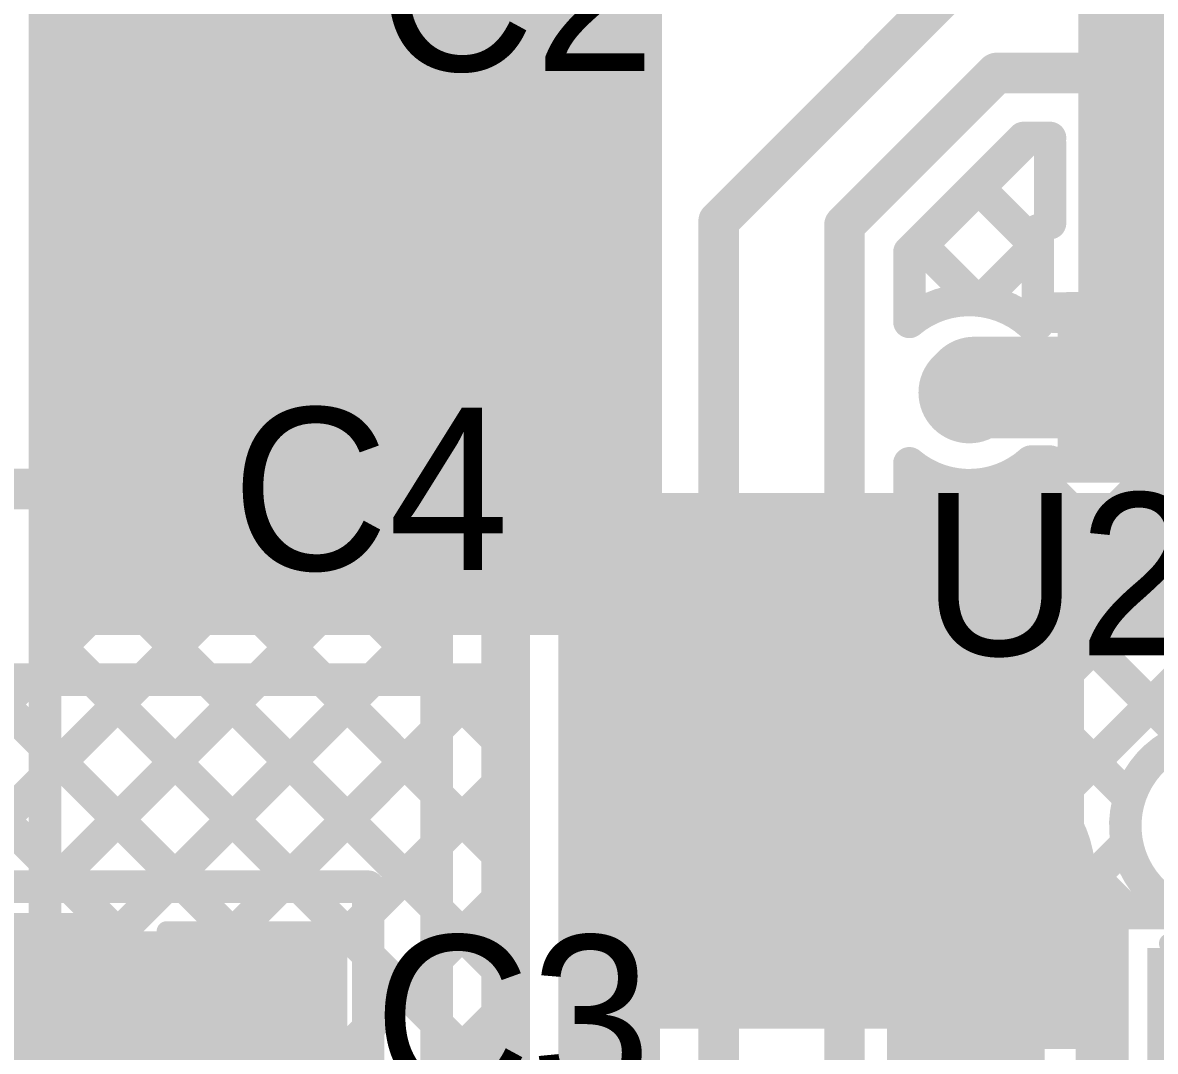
# Model space of a CAD drawing. Header units: millimetres. Extents: x 0.84 to 3.69, y 1.83 to 3.72.
# Drawn here: x 1.5605 to 1.8396, y 2.6864 to 2.9399 of the extents above; entities that cross this region are included whole.
import ezdxf

# ---------------------------------------------------------------- set-up
doc = ezdxf.new("R2010")
doc.units = ezdxf.units.MM
doc.header["$MEASUREMENT"] = 0
for name, color, linetype in [('BottomLayer', 5, 'Continuous'), ('BottomOverlay', 54, 'Continuous'), ('BottomPaste', 16, 'Continuous'), ('BottomSolder', 6, 'Continuous'), ('MultiLayer', 9, 'Continuous'), ('TopLayer', 1, 'Continuous'), ('TopOverlay', 2, 'Continuous'), ('TopPaste', 8, 'Continuous'), ('TopSolder', 216, 'Continuous'), ('ViaHoleLayer', 16, 'Continuous')]:
    doc.layers.add(name, color=color, linetype=linetype)

# ---------------------------------------------------------------- blocks, each defined once
blk = doc.blocks.new('48_LQFP__7_7__35')
at = {"layer": 'TopLayer'}
for points in [[(-0.11457, 0.19134), (-0.11457, 0.14331), (-0.10197, 0.19134), (-0.10197, 0.14331)], [(-0.09488, 0.19134), (-0.09488, 0.14331), (-0.08228, 0.19134), (-0.08228, 0.14331)], [(-0.0752, 0.19134), (-0.0752, 0.14331), (-0.0626, 0.19134), (-0.0626, 0.14331)], [(-0.05551, 0.19134), (-0.05551, 0.14331), (-0.04291, 0.19134), (-0.04291, 0.14331)], [(-0.03583, 0.19134), (-0.03583, 0.14331), (-0.02323, 0.19134), (-0.02323, 0.14331)]]:
    blk.add_solid(points, dxfattribs=at)
at = {"layer": 'TopPaste'}
for points in [[(-0.11457, 0.19134), (-0.11457, 0.14331), (-0.10197, 0.19134), (-0.10197, 0.14331)], [(-0.09488, 0.19134), (-0.09488, 0.14331), (-0.08228, 0.19134), (-0.08228, 0.14331)], [(-0.0752, 0.19134), (-0.0752, 0.14331), (-0.0626, 0.19134), (-0.0626, 0.14331)], [(-0.05551, 0.19134), (-0.05551, 0.14331), (-0.04291, 0.19134), (-0.04291, 0.14331)], [(-0.03583, 0.19134), (-0.03583, 0.14331), (-0.02323, 0.19134), (-0.02323, 0.14331)]]:
    blk.add_solid(points, dxfattribs=at)
at = {"layer": 'TopSolder'}
for points in [[(-0.11857, 0.19534), (-0.11857, 0.13931), (-0.09797, 0.19534), (-0.09797, 0.13931)], [(-0.09888, 0.19534), (-0.09888, 0.13931), (-0.07828, 0.19534), (-0.07828, 0.13931)], [(-0.0792, 0.19534), (-0.0792, 0.13931), (-0.0586, 0.19534), (-0.0586, 0.13931)], [(-0.05951, 0.19534), (-0.05951, 0.13931), (-0.03891, 0.19534), (-0.03891, 0.13931)], [(-0.03983, 0.19534), (-0.03983, 0.13931), (-0.01923, 0.19534), (-0.01923, 0.13931)], [(-0.02014, 0.19534), (-0.02014, 0.13931), (0.00046, 0.19534), (0.00046, 0.13931)]]:
    blk.add_solid(points, dxfattribs=at)
blk = doc.blocks.new('R__0603_52')
at = {"layer": 'TopLayer'}
for points in [[(-0.045, 0.0175), (-0.045, -0.0175), (-0.015, 0.0175), (-0.015, -0.0175)], [(0.015, 0.0175), (0.015, -0.0175), (0.045, 0.0175), (0.045, -0.0175)]]:
    blk.add_solid(points, dxfattribs=at)
at = {"layer": 'TopOverlay', "const_width": 0.005}
for points in [[(0.049, 0.021), (-0.049, 0.021)], [(-0.049, 0.021), (-0.049, -0.021)], [(0.049, 0.021), (0.049, -0.021)], [(0.049, -0.021), (-0.049, -0.021)]]:
    blk.add_lwpolyline(points, dxfattribs=at)
at = {"layer": 'TopOverlay', "const_width": 0.0025}
for points in [[(-0.05025, 0.021, 1), (-0.04775, 0.021, 1)], [(-0.05025, 0.021, 1), (-0.04775, 0.021, 1)], [(0.04775, 0.021, 1), (0.05025, 0.021, 1)], [(0.04775, 0.021, 1), (0.05025, 0.021, 1)], [(-0.05025, -0.021, 1), (-0.04775, -0.021, 1)], [(-0.05025, -0.021, 1), (-0.04775, -0.021, 1)], [(0.04775, -0.021, 1), (0.05025, -0.021, 1)], [(0.04775, -0.021, 1), (0.05025, -0.021, 1)]]:
    blk.add_lwpolyline(points, format="xyb", close=True, dxfattribs=at)
at = {"layer": 'TopPaste'}
for points in [[(-0.045, 0.0175), (-0.045, -0.0175), (-0.015, 0.0175), (-0.015, -0.0175)], [(0.015, 0.0175), (0.015, -0.0175), (0.045, 0.0175), (0.045, -0.0175)]]:
    blk.add_solid(points, dxfattribs=at)
at = {"layer": 'TopSolder'}
for points in [[(-0.049, 0.0215), (-0.049, -0.0215), (-0.011, 0.0215), (-0.011, -0.0215)], [(0.011, 0.0215), (0.011, -0.0215), (0.049, 0.0215), (0.049, -0.0215)]]:
    blk.add_solid(points, dxfattribs=at)
blk = doc.blocks.new('C__0603_74')
at = {"layer": 'TopLayer'}
for points in [[(-0.045, 0.0175), (-0.045, -0.0175), (-0.015, 0.0175), (-0.015, -0.0175)], [(0.015, 0.0175), (0.015, -0.0175), (0.045, 0.0175), (0.045, -0.0175)]]:
    blk.add_solid(points, dxfattribs=at)
at = {"layer": 'TopOverlay', "const_width": 0.005}
for points in [[(-0.049, 0.021), (-0.018, 0.021)], [(-0.049, -0.021), (-0.049, 0.021)], [(0.018, 0.021), (0.049, 0.021)], [(0.049, -0.021), (0.049, 0.021)], [(-0.049, -0.021), (-0.018, -0.021)], [(0.018, -0.021), (0.049, -0.021)]]:
    blk.add_lwpolyline(points, dxfattribs=at)
at = {"layer": 'TopOverlay', "const_width": 0.0025}
for points in [[(-0.05025, 0.021, 1), (-0.04775, 0.021, 1)], [(-0.05025, 0.021, 1), (-0.04775, 0.021, 1)], [(-0.01925, 0.021, 1), (-0.01675, 0.021, 1)], [(0.01675, 0.021, 1), (0.01925, 0.021, 1)], [(0.04775, 0.021, 1), (0.05025, 0.021, 1)], [(0.04775, 0.021, 1), (0.05025, 0.021, 1)], [(-0.05025, -0.021, 1), (-0.04775, -0.021, 1)], [(-0.05025, -0.021, 1), (-0.04775, -0.021, 1)], [(-0.01925, -0.021, 1), (-0.01675, -0.021, 1)], [(0.01675, -0.021, 1), (0.01925, -0.021, 1)], [(0.04775, -0.021, 1), (0.05025, -0.021, 1)], [(0.04775, -0.021, 1), (0.05025, -0.021, 1)]]:
    blk.add_lwpolyline(points, format="xyb", close=True, dxfattribs=at)
at = {"layer": 'TopPaste'}
for points in [[(-0.045, 0.0175), (-0.045, -0.0175), (-0.015, 0.0175), (-0.015, -0.0175)], [(0.015, 0.0175), (0.015, -0.0175), (0.045, 0.0175), (0.045, -0.0175)]]:
    blk.add_solid(points, dxfattribs=at)
at = {"layer": 'TopSolder'}
for points in [[(-0.04736, 0.01986), (-0.04736, -0.01986), (-0.01264, 0.01986), (-0.01264, -0.01986)], [(0.01264, 0.01986), (0.01264, -0.01986), (0.04736, 0.01986), (0.04736, -0.01986)]]:
    blk.add_solid(points, dxfattribs=at)
blk = doc.blocks.new('C__0603_B_85')
at = {"layer": 'BottomLayer'}
for points in [[(-0.015, -0.0175), (-0.015, 0.0175), (-0.045, -0.0175), (-0.045, 0.0175)], [(0.045, -0.0175), (0.045, 0.0175), (0.015, -0.0175), (0.015, 0.0175)]]:
    blk.add_solid(points, dxfattribs=at)
at = {"layer": 'BottomOverlay', "const_width": 0.005}
for points in [[(-0.049, 0.021), (-0.018, 0.021)], [(-0.049, -0.021), (-0.049, 0.021)], [(0.018, 0.021), (0.049, 0.021)], [(0.049, -0.021), (0.049, 0.021)], [(-0.049, -0.021), (-0.018, -0.021)], [(0.018, -0.021), (0.049, -0.021)]]:
    blk.add_lwpolyline(points, dxfattribs=at)
at = {"layer": 'BottomOverlay', "const_width": 0.0025}
for points in [[(-0.05025, 0.021, 1), (-0.04775, 0.021, 1)], [(-0.05025, 0.021, 1), (-0.04775, 0.021, 1)], [(-0.01925, 0.021, 1), (-0.01675, 0.021, 1)], [(0.01675, 0.021, 1), (0.01925, 0.021, 1)], [(0.04775, 0.021, 1), (0.05025, 0.021, 1)], [(0.04775, 0.021, 1), (0.05025, 0.021, 1)], [(-0.05025, -0.021, 1), (-0.04775, -0.021, 1)], [(-0.05025, -0.021, 1), (-0.04775, -0.021, 1)], [(-0.01925, -0.021, 1), (-0.01675, -0.021, 1)], [(0.01675, -0.021, 1), (0.01925, -0.021, 1)], [(0.04775, -0.021, 1), (0.05025, -0.021, 1)], [(0.04775, -0.021, 1), (0.05025, -0.021, 1)]]:
    blk.add_lwpolyline(points, format="xyb", close=True, dxfattribs=at)
at = {"layer": 'BottomPaste'}
for points in [[(-0.015, -0.0175), (-0.015, 0.0175), (-0.045, -0.0175), (-0.045, 0.0175)], [(0.045, -0.0175), (0.045, 0.0175), (0.015, -0.0175), (0.015, 0.0175)]]:
    blk.add_solid(points, dxfattribs=at)
at = {"layer": 'BottomSolder'}
for points in [[(-0.01264, -0.01986), (-0.01264, 0.01986), (-0.04736, -0.01986), (-0.04736, 0.01986)], [(0.04736, -0.01986), (0.04736, 0.01986), (0.01264, -0.01986), (0.01264, 0.01986)]]:
    blk.add_solid(points, dxfattribs=at)
blk = doc.blocks.new('C__0603_88')
at = {"layer": 'TopLayer'}
for points in [[(-0.045, 0.0175), (-0.045, -0.0175), (-0.015, 0.0175), (-0.015, -0.0175)], [(0.015, 0.0175), (0.015, -0.0175), (0.045, 0.0175), (0.045, -0.0175)]]:
    blk.add_solid(points, dxfattribs=at)
at = {"layer": 'TopOverlay', "const_width": 0.005}
for points in [[(-0.049, 0.021), (-0.018, 0.021)], [(-0.049, -0.021), (-0.049, 0.021)], [(0.018, 0.021), (0.049, 0.021)], [(0.049, -0.021), (0.049, 0.021)], [(-0.049, -0.021), (-0.018, -0.021)], [(0.018, -0.021), (0.049, -0.021)]]:
    blk.add_lwpolyline(points, dxfattribs=at)
at = {"layer": 'TopOverlay', "const_width": 0.0025}
for points in [[(-0.05025, 0.021, 1), (-0.04775, 0.021, 1)], [(-0.05025, 0.021, 1), (-0.04775, 0.021, 1)], [(-0.01925, 0.021, 1), (-0.01675, 0.021, 1)], [(0.01675, 0.021, 1), (0.01925, 0.021, 1)], [(0.04775, 0.021, 1), (0.05025, 0.021, 1)], [(0.04775, 0.021, 1), (0.05025, 0.021, 1)], [(-0.05025, -0.021, 1), (-0.04775, -0.021, 1)], [(-0.05025, -0.021, 1), (-0.04775, -0.021, 1)], [(-0.01925, -0.021, 1), (-0.01675, -0.021, 1)], [(0.01675, -0.021, 1), (0.01925, -0.021, 1)], [(0.04775, -0.021, 1), (0.05025, -0.021, 1)], [(0.04775, -0.021, 1), (0.05025, -0.021, 1)]]:
    blk.add_lwpolyline(points, format="xyb", close=True, dxfattribs=at)
at = {"layer": 'TopPaste'}
for points in [[(-0.045, 0.0175), (-0.045, -0.0175), (-0.015, 0.0175), (-0.015, -0.0175)], [(0.015, 0.0175), (0.015, -0.0175), (0.045, 0.0175), (0.045, -0.0175)]]:
    blk.add_solid(points, dxfattribs=at)
at = {"layer": 'TopSolder'}
for points in [[(-0.04736, 0.01986), (-0.04736, -0.01986), (-0.01264, 0.01986), (-0.01264, -0.01986)], [(0.01264, 0.01986), (0.01264, -0.01986), (0.04736, 0.01986), (0.04736, -0.01986)]]:
    blk.add_solid(points, dxfattribs=at)
blk = doc.blocks.new('C__0603_89')
at = {"layer": 'TopLayer'}
for points in [[(-0.045, 0.0175), (-0.045, -0.0175), (-0.015, 0.0175), (-0.015, -0.0175)], [(0.015, 0.0175), (0.015, -0.0175), (0.045, 0.0175), (0.045, -0.0175)]]:
    blk.add_solid(points, dxfattribs=at)
at = {"layer": 'TopOverlay', "const_width": 0.005}
for points in [[(-0.018, 0.021), (-0.049, 0.021)], [(-0.049, -0.021), (-0.049, 0.021)], [(0.049, 0.021), (0.018, 0.021)], [(0.049, -0.021), (0.049, 0.021)], [(-0.018, -0.021), (-0.049, -0.021)], [(0.049, -0.021), (0.018, -0.021)]]:
    blk.add_lwpolyline(points, dxfattribs=at)
at = {"layer": 'TopOverlay', "const_width": 0.0025}
for points in [[(-0.05025, 0.021, 1), (-0.04775, 0.021, 1)], [(-0.05025, 0.021, 1), (-0.04775, 0.021, 1)], [(-0.01925, 0.021, 1), (-0.01675, 0.021, 1)], [(0.01675, 0.021, 1), (0.01925, 0.021, 1)], [(0.04775, 0.021, 1), (0.05025, 0.021, 1)], [(0.04775, 0.021, 1), (0.05025, 0.021, 1)], [(-0.05025, -0.021, 1), (-0.04775, -0.021, 1)], [(-0.05025, -0.021, 1), (-0.04775, -0.021, 1)], [(-0.01925, -0.021, 1), (-0.01675, -0.021, 1)], [(0.01675, -0.021, 1), (0.01925, -0.021, 1)], [(0.04775, -0.021, 1), (0.05025, -0.021, 1)], [(0.04775, -0.021, 1), (0.05025, -0.021, 1)]]:
    blk.add_lwpolyline(points, format="xyb", close=True, dxfattribs=at)
at = {"layer": 'TopPaste'}
for points in [[(-0.045, 0.0175), (-0.045, -0.0175), (-0.015, 0.0175), (-0.015, -0.0175)], [(0.015, 0.0175), (0.015, -0.0175), (0.045, 0.0175), (0.045, -0.0175)]]:
    blk.add_solid(points, dxfattribs=at)
at = {"layer": 'TopSolder'}
for points in [[(-0.04736, 0.01986), (-0.04736, -0.01986), (-0.01264, 0.01986), (-0.01264, -0.01986)], [(0.01264, 0.01986), (0.01264, -0.01986), (0.04736, 0.01986), (0.04736, -0.01986)]]:
    blk.add_solid(points, dxfattribs=at)
blk = doc.blocks.new('C__1210_90')
at = {"layer": 'TopLayer'}
for points in [[(-0.08, -0.055), (-0.02, -0.055), (-0.08, 0.055), (-0.02, 0.055)], [(0.02, -0.055), (0.08, -0.055), (0.02, 0.055), (0.08, 0.055)]]:
    blk.add_solid(points, dxfattribs=at)
at = {"layer": 'TopOverlay', "const_width": 0.005}
for points in [[(-0.084, 0.059), (-0.023, 0.059)], [(-0.084, -0.059), (-0.084, 0.059)], [(0.023, 0.059), (0.084, 0.059)], [(0.084, -0.059), (0.084, 0.059)], [(-0.084, -0.059), (-0.023, -0.059)], [(0.023, -0.059), (0.084, -0.059)]]:
    blk.add_lwpolyline(points, dxfattribs=at)
at = {"layer": 'TopOverlay', "const_width": 0.0025}
for points in [[(-0.08525, 0.059, 1), (-0.08275, 0.059, 1)], [(-0.08525, 0.059, 1), (-0.08275, 0.059, 1)], [(-0.02425, 0.059, 1), (-0.02175, 0.059, 1)], [(0.02175, 0.059, 1), (0.02425, 0.059, 1)], [(0.08275, 0.059, 1), (0.08525, 0.059, 1)], [(0.08275, 0.059, 1), (0.08525, 0.059, 1)], [(-0.08525, -0.059, 1), (-0.08275, -0.059, 1)], [(-0.08525, -0.059, 1), (-0.08275, -0.059, 1)], [(-0.02425, -0.059, 1), (-0.02175, -0.059, 1)], [(0.02175, -0.059, 1), (0.02425, -0.059, 1)], [(0.08275, -0.059, 1), (0.08525, -0.059, 1)], [(0.08275, -0.059, 1), (0.08525, -0.059, 1)]]:
    blk.add_lwpolyline(points, format="xyb", close=True, dxfattribs=at)
at = {"layer": 'TopPaste'}
for points in [[(-0.08, -0.055), (-0.02, -0.055), (-0.08, 0.055), (-0.02, 0.055)], [(0.02, -0.055), (0.08, -0.055), (0.02, 0.055), (0.08, 0.055)]]:
    blk.add_solid(points, dxfattribs=at)
at = {"layer": 'TopSolder'}
for points in [[(-0.084, -0.059), (-0.016, -0.059), (-0.084, 0.059), (-0.016, 0.059)], [(0.016, -0.059), (0.084, -0.059), (0.016, 0.059), (0.084, 0.059)]]:
    blk.add_solid(points, dxfattribs=at)

msp = doc.modelspace()

# ---------------------------------------------------------------- linework, layer by layer
at = {"layer": 'BottomLayer'}
for points, const_width in [([(1.566, 2.538), (1.566, 3.23789)], 0.008), ([(1.837, 2.85), (1.837, 3.123)], 0.025), ([(1.566, 2.92365), (1.66345, 3.02109)], 0.008), ([(1.566, 3.01605), (1.6625, 2.91955)], 0.008), ([(1.6795, 2.5095), (1.6795, 3.0155)], 0.012), ([(1.6625, 2.60691), (1.6625, 3.0155)], 0.008), ([(1.566, 2.89536), (1.6625, 2.99186)], 0.008), ([(1.566, 2.98777), (1.6625, 2.89127)], 0.008), ([(1.566, 2.86708), (1.6625, 2.96358)], 0.008), ([(1.566, 2.95949), (1.6625, 2.86299)], 0.008), ([(1.566, 2.83879), (1.6625, 2.93529)], 0.008), ([(1.566, 2.9312), (1.6625, 2.8347)], 0.008), ([(1.566, 2.81051), (1.6625, 2.90701)], 0.008), ([(1.566, 2.90292), (1.6625, 2.80642)], 0.008), ([(1.566, 2.78222), (1.6625, 2.87872)], 0.008), ([(1.566, 2.87463), (1.6625, 2.77813)], 0.008), ([(1.79373, 2.84873), (1.795, 2.85)], 0.025), ([(1.795, 2.85), (1.837, 2.85)], 0.025), ([(1.566, 2.75394), (1.6625, 2.85044)], 0.008), ([(1.566, 2.84635), (1.6625, 2.74985)], 0.008), ([(1.566, 2.72566), (1.6625, 2.82216)], 0.008), ([(1.566, 2.81806), (1.6625, 2.72156)], 0.008), ([(1.84, 2.802), (1.899, 2.802)], 0.025), ([(1.566, 2.69737), (1.6625, 2.79387)], 0.008), ([(1.566, 2.78978), (1.6625, 2.69328)], 0.008), ([(1.566, 2.66909), (1.6625, 2.76559)], 0.008), ([(1.566, 2.7615), (1.6625, 2.665)], 0.008), ([(1.566, 2.6408), (1.6625, 2.7373)], 0.008), ([(1.705, 2.637), (1.705, 2.726)], 0.025), ([(1.566, 2.73321), (1.6625, 2.63671)], 0.008), ([(1.566, 2.61252), (1.6625, 2.70902)], 0.008), ([(1.566, 2.70493), (1.6625, 2.60843)], 0.008)]:
    msp.add_lwpolyline(points, dxfattribs=dict(at, const_width=const_width))
for points, const_width in [([(1.6605, 2.93529, 1), (1.6645, 2.93529, 1)], 0.004), ([(1.564, 2.9312, 1), (1.568, 2.9312, 1)], 0.004), ([(1.564, 2.92365, 1), (1.568, 2.92365, 1)], 0.004), ([(1.6605, 2.91955, 1), (1.6645, 2.91955, 1)], 0.004), ([(1.6605, 2.90701, 1), (1.6645, 2.90701, 1)], 0.004), ([(1.564, 2.90292, 1), (1.568, 2.90292, 1)], 0.004), ([(1.564, 2.89536, 1), (1.568, 2.89536, 1)], 0.004), ([(1.6605, 2.89127, 1), (1.6645, 2.89127, 1)], 0.004), ([(1.6605, 2.87872, 1), (1.6645, 2.87872, 1)], 0.004), ([(1.564, 2.87463, 1), (1.568, 2.87463, 1)], 0.004), ([(1.564, 2.86708, 1), (1.568, 2.86708, 1)], 0.004), ([(1.6605, 2.86299, 1), (1.6645, 2.86299, 1)], 0.004), ([(1.78748, 2.84873, 1), (1.79998, 2.84873, 1)], 0.0125), ([(1.78875, 2.85, 1), (1.80125, 2.85, 1)], 0.0125), ([(1.78875, 2.85, 1), (1.80125, 2.85, 1)], 0.0125), ([(1.83075, 2.85, 1), (1.84325, 2.85, 1)], 0.0125), ([(1.83075, 2.85, 1), (1.84325, 2.85, 1)], 0.0125), ([(1.78783, 2.84873, 1), (1.79964, 2.84873, 1)], 0.01181), ([(1.6605, 2.85044, 1), (1.6645, 2.85044, 1)], 0.004), ([(1.564, 2.84635, 1), (1.568, 2.84635, 1)], 0.004), ([(1.564, 2.83879, 1), (1.568, 2.83879, 1)], 0.004), ([(1.6605, 2.8347, 1), (1.6645, 2.8347, 1)], 0.004), ([(1.6605, 2.82216, 1), (1.6645, 2.82216, 1)], 0.004), ([(1.564, 2.81806, 1), (1.568, 2.81806, 1)], 0.004), ([(1.564, 2.81051, 1), (1.568, 2.81051, 1)], 0.004), ([(1.83375, 2.802, 1), (1.84625, 2.802, 1)], 0.0125), ([(1.6605, 2.80642, 1), (1.6645, 2.80642, 1)], 0.004), ([(1.6605, 2.79387, 1), (1.6645, 2.79387, 1)], 0.004), ([(1.564, 2.78978, 1), (1.568, 2.78978, 1)], 0.004), ([(1.564, 2.78222, 1), (1.568, 2.78222, 1)], 0.004), ([(1.6605, 2.77813, 1), (1.6645, 2.77813, 1)], 0.004), ([(1.6605, 2.76559, 1), (1.6645, 2.76559, 1)], 0.004), ([(1.564, 2.7615, 1), (1.568, 2.7615, 1)], 0.004), ([(1.564, 2.75394, 1), (1.568, 2.75394, 1)], 0.004), ([(1.6605, 2.74985, 1), (1.6645, 2.74985, 1)], 0.004), ([(1.6605, 2.7373, 1), (1.6645, 2.7373, 1)], 0.004), ([(1.78909, 2.73, 1), (1.80091, 2.73, 1)], 0.01181), ([(1.69875, 2.726, 1), (1.71125, 2.726, 1)], 0.0125), ([(1.564, 2.73321, 1), (1.568, 2.73321, 1)], 0.004), ([(1.564, 2.72566, 1), (1.568, 2.72566, 1)], 0.004), ([(1.6605, 2.72156, 1), (1.6645, 2.72156, 1)], 0.004), ([(1.6605, 2.70902, 1), (1.6645, 2.70902, 1)], 0.004), ([(1.564, 2.70493, 1), (1.568, 2.70493, 1)], 0.004), ([(1.564, 2.69737, 1), (1.568, 2.69737, 1)], 0.004), ([(1.6605, 2.69328, 1), (1.6645, 2.69328, 1)], 0.004)]:
    msp.add_lwpolyline(points, format="xyb", close=True, dxfattribs=dict(at, const_width=const_width))
for points in [[(1.693, 2.824), (1.693, 2.692), (1.822, 2.824), (1.822, 2.692)], [(1.918, 2.824), (1.697, 2.824), (1.918, 2.785), (1.697, 2.785)]]:
    msp.add_solid(points, dxfattribs=at)
at = {"layer": 'BottomSolder', "const_width": 0.00991}
for points in [[(1.78878, 2.84873, 1), (1.79869, 2.84873, 1)], [(1.79005, 2.73, 1), (1.79995, 2.73, 1)]]:
    msp.add_lwpolyline(points, format="xyb", close=True, dxfattribs=at)
at = {"layer": 'MultiLayer', "const_width": 0.01181}
for points in [[(1.78783, 2.84873, 1), (1.79964, 2.84873, 1)], [(1.78909, 2.73, 1), (1.80091, 2.73, 1)]]:
    msp.add_lwpolyline(points, format="xyb", close=True, dxfattribs=at)
at = {"layer": 'TopLayer'}
for points, const_width in [([(1.667, 2.99), (1.705, 2.952)], 0.025), ([(1.732, 2.891), (1.80784, 2.96684)], 0.01), ([(1.763, 2.89), (1.80047, 2.92747)], 0.01), ([(1.80047, 2.92747), (1.84868, 2.92747)], 0.01), ([(1.779, 2.88209), (1.80839, 2.91147)], 0.008), ([(1.779, 2.88337), (1.8071, 2.91147)], 0.008), ([(1.8071, 2.91147), (1.81366, 2.91147)], 0.008), ([(1.81366, 2.9054), (1.81366, 2.91017)], 0.008), ([(1.81366, 2.89049), (1.81366, 2.9054)], 0.008), ([(1.81366, 2.89049), (1.81366, 2.9054)], 0.008), ([(1.79541, 2.89978), (1.81066, 2.88453)], 0.008), ([(1.732, 2.534), (1.732, 2.891)], 0.01), ([(1.763, 2.533), (1.763, 2.89)], 0.01), ([(1.705, 2.637), (1.705, 2.88)], 0.025), ([(1.81066, 2.86573), (1.81066, 2.88872)], 0.008), ([(1.78127, 2.88564), (1.79543, 2.87148)], 0.008), ([(1.79656, 2.87137), (1.81066, 2.88546)], 0.008), ([(1.779, 2.86615), (1.779, 2.88337)], 0.008), ([(1.81466, 2.86842), (1.84868, 2.86842)], 0.01), ([(1.79373, 2.84873), (1.84868, 2.84873)], 0.012), ([(1.779, 2.79723), (1.8135, 2.83173)], 0.008), ([(1.779, 2.76895), (1.84148, 2.83143)], 0.008), ([(1.779, 2.76895), (1.84148, 2.83143)], 0.008), ([(1.779, 2.75025), (1.779, 2.83132)], 0.008), ([(1.77913, 2.83121), (1.84698, 2.76336)], 0.008), ([(1.79413, 2.7558), (1.86977, 2.83143)], 0.008), ([(1.80783, 2.8308), (1.87962, 2.759)], 0.008), ([(1.80894, 2.83173), (1.81366, 2.83173)], 0.008), ([(1.81366, 2.83143), (1.87727, 2.83143)], 0.008), ([(1.83547, 2.83143), (1.89043, 2.77647)], 0.008), ([(1.779, 2.82552), (1.78241, 2.82893)], 0.008), ([(1.558, 2.825), (1.583, 2.825)], 0.01), ([(1.81404, 2.74742), (1.88766, 2.82104)], 0.008), ([(1.779, 2.80305), (1.83323, 2.74882)], 0.008), ([(1.50271, 2.7965), (1.57221, 2.727)], 0.008), ([(1.531, 2.7965), (1.6005, 2.727)], 0.008), ([(1.50928, 2.7255), (1.56178, 2.778)], 0.008), ([(1.53906, 2.727), (1.59006, 2.778)], 0.008), ([(1.553, 2.778), (1.6815, 2.778)], 0.008), ([(1.56734, 2.727), (1.61834, 2.778)], 0.008), ([(1.57778, 2.778), (1.62878, 2.727)], 0.008), ([(1.59563, 2.727), (1.64663, 2.778)], 0.008), ([(1.60606, 2.778), (1.6815, 2.70256)], 0.008), ([(1.62391, 2.727), (1.67491, 2.778)], 0.008), ([(1.63435, 2.778), (1.6815, 2.73085)], 0.008), ([(1.66263, 2.778), (1.6815, 2.75913)], 0.008), ([(1.6815, 2.6605), (1.6815, 2.778)], 0.008), ([(1.779, 2.77477), (1.79815, 2.75562)], 0.008), ([(1.64563, 2.72043), (1.6815, 2.7563)], 0.008), ([(1.795, 2.73), (1.795, 2.75181)], 0.01), ([(1.795, 2.692), (1.795, 2.73)], 0.025), ([(1.82042, 2.72551), (1.8326, 2.7377)], 0.008), ([(1.82062, 2.73315), (1.83327, 2.7205)], 0.008), ([(1.795, 2.73), (1.81681, 2.73)], 0.01), ([(1.536, 2.727), (1.64563, 2.727)], 0.008), ([(1.64563, 2.69215), (1.6815, 2.72802)], 0.008), ([(1.64563, 2.677), (1.64563, 2.727)], 0.008), ([(1.81998, 2.7235), (1.824, 2.7235)], 0.008), ([(1.824, 2.6605), (1.824, 2.7235)], 0.008), ([(1.829, 2.7205), (1.84738, 2.7205)], 0.008), ([(1.829, 2.6635), (1.829, 2.7205)], 0.008), ([(1.64563, 2.71015), (1.6815, 2.67428)], 0.008), ([(1.824, 2.70081), (1.829, 2.70581)], 0.008), ([(1.824, 2.70149), (1.829, 2.69649)], 0.008), ([(1.64777, 2.666), (1.6815, 2.69973)], 0.008), ([(1.795, 2.656), (1.795, 2.692)], 0.025), ([(1.795, 2.692), (1.82, 2.692)], 0.01)]:
    msp.add_lwpolyline(points, dxfattribs=dict(at, const_width=const_width))
for points, const_width in [([(1.69875, 2.952, 1), (1.71125, 2.952, 1)], 0.0125), ([(1.79797, 2.92747, 1), (1.80297, 2.92747, 1)], 0.005), ([(1.79797, 2.92747, 1), (1.80297, 2.92747, 1)], 0.005), ([(1.8051, 2.91147, 1), (1.8091, 2.91147, 1)], 0.004), ([(1.8051, 2.91147, 1), (1.8091, 2.91147, 1)], 0.004), ([(1.80639, 2.91147, 1), (1.81039, 2.91147, 1)], 0.004), ([(1.81166, 2.91147, 1), (1.81566, 2.91147, 1)], 0.004), ([(1.81166, 2.91017, 1), (1.81566, 2.91017, 1)], 0.004), ([(1.81166, 2.9054, 1), (1.81566, 2.9054, 1)], 0.004), ([(1.81166, 2.9054, 1), (1.81566, 2.9054, 1)], 0.004), ([(1.81166, 2.9054, 1), (1.81566, 2.9054, 1)], 0.004), ([(1.79341, 2.89978, 1), (1.79741, 2.89978, 1)], 0.004), ([(1.7295, 2.891, 1), (1.7345, 2.891, 1)], 0.005), ([(1.7295, 2.891, 1), (1.7345, 2.891, 1)], 0.005), ([(1.7605, 2.89, 1), (1.7655, 2.89, 1)], 0.005), ([(1.7605, 2.89, 1), (1.7655, 2.89, 1)], 0.005), ([(1.81166, 2.89049, 1), (1.81566, 2.89049, 1)], 0.004), ([(1.81166, 2.89049, 1), (1.81566, 2.89049, 1)], 0.004), ([(1.69875, 2.88, 1), (1.71125, 2.88, 1)], 0.0125), ([(1.80866, 2.88872, 1), (1.81266, 2.88872, 1)], 0.004), ([(1.77927, 2.88564, 1), (1.78327, 2.88564, 1)], 0.004), ([(1.80866, 2.88546, 1), (1.81266, 2.88546, 1)], 0.004), ([(1.777, 2.88337, 1), (1.781, 2.88337, 1)], 0.004), ([(1.777, 2.88337, 1), (1.781, 2.88337, 1)], 0.004), ([(1.777, 2.88209, 1), (1.781, 2.88209, 1)], 0.004), ([(1.80866, 2.88453, 1), (1.81266, 2.88453, 1)], 0.004), ([(1.79343, 2.87148, 1), (1.79743, 2.87148, 1)], 0.004), ([(1.79456, 2.87137, 1), (1.79856, 2.87137, 1)], 0.004), ([(1.81216, 2.86842, 1), (1.81716, 2.86842, 1)], 0.005), ([(1.777, 2.86615, 1), (1.781, 2.86615, 1)], 0.004), ([(1.777, 2.86615, 1), (1.781, 2.86615, 1)], 0.004), ([(1.80694, 2.86573, 1), (1.81094, 2.86573, 1)], 0.004), ([(1.80866, 2.86573, 1), (1.81266, 2.86573, 1)], 0.004), ([(1.78783, 2.84873, 1), (1.79964, 2.84873, 1)], 0.01181), ([(1.79073, 2.84873, 1), (1.79673, 2.84873, 1)], 0.006), ([(1.777, 2.83132, 1), (1.781, 2.83132, 1)], 0.004), ([(1.777, 2.83132, 1), (1.781, 2.83132, 1)], 0.004), ([(1.77713, 2.83121, 1), (1.78113, 2.83121, 1)], 0.004), ([(1.80583, 2.8308, 1), (1.80983, 2.8308, 1)], 0.004), ([(1.80694, 2.83173, 1), (1.81094, 2.83173, 1)], 0.004), ([(1.80694, 2.83173, 1), (1.81094, 2.83173, 1)], 0.004), ([(1.8115, 2.83173, 1), (1.8155, 2.83173, 1)], 0.004), ([(1.81166, 2.83173, 1), (1.81566, 2.83173, 1)], 0.004), ([(1.81166, 2.83143, 1), (1.81566, 2.83143, 1)], 0.004), ([(1.83347, 2.83143, 1), (1.83747, 2.83143, 1)], 0.004), ([(1.83948, 2.83143, 1), (1.84348, 2.83143, 1)], 0.004), ([(1.83948, 2.83143, 1), (1.84348, 2.83143, 1)], 0.004), ([(1.78041, 2.82893, 1), (1.78441, 2.82893, 1)], 0.004), ([(1.5555, 2.825, 1), (1.5605, 2.825, 1)], 0.005), ([(1.5805, 2.825, 1), (1.5855, 2.825, 1)], 0.005), ([(1.777, 2.82552, 1), (1.781, 2.82552, 1)], 0.004), ([(1.777, 2.80305, 1), (1.781, 2.80305, 1)], 0.004), ([(1.777, 2.79723, 1), (1.781, 2.79723, 1)], 0.004), ([(1.55978, 2.778, 1), (1.56378, 2.778, 1)], 0.004), ([(1.57578, 2.778, 1), (1.57978, 2.778, 1)], 0.004), ([(1.58806, 2.778, 1), (1.59206, 2.778, 1)], 0.004), ([(1.60406, 2.778, 1), (1.60806, 2.778, 1)], 0.004), ([(1.61634, 2.778, 1), (1.62034, 2.778, 1)], 0.004), ([(1.63235, 2.778, 1), (1.63635, 2.778, 1)], 0.004), ([(1.64463, 2.778, 1), (1.64863, 2.778, 1)], 0.004), ([(1.66063, 2.778, 1), (1.66463, 2.778, 1)], 0.004), ([(1.67291, 2.778, 1), (1.67691, 2.778, 1)], 0.004), ([(1.6795, 2.778, 1), (1.6835, 2.778, 1)], 0.004), ([(1.6795, 2.778, 1), (1.6835, 2.778, 1)], 0.004), ([(1.777, 2.77477, 1), (1.781, 2.77477, 1)], 0.004), ([(1.777, 2.76895, 1), (1.781, 2.76895, 1)], 0.004), ([(1.777, 2.76895, 1), (1.781, 2.76895, 1)], 0.004), ([(1.6795, 2.75913, 1), (1.6835, 2.75913, 1)], 0.004), ([(1.6795, 2.7563, 1), (1.6835, 2.7563, 1)], 0.004), ([(1.79213, 2.7558, 1), (1.79613, 2.7558, 1)], 0.004), ([(1.79615, 2.75562, 1), (1.80015, 2.75562, 1)], 0.004), ([(1.7925, 2.75181, 1), (1.7975, 2.75181, 1)], 0.005), ([(1.777, 2.75025, 1), (1.781, 2.75025, 1)], 0.004), ([(1.777, 2.75025, 1), (1.781, 2.75025, 1)], 0.004), ([(1.83123, 2.74882, 1), (1.83523, 2.74882, 1)], 0.004), ([(1.81204, 2.74742, 1), (1.81604, 2.74742, 1)], 0.004), ([(1.78875, 2.73, 1), (1.80125, 2.73, 1)], 0.0125), ([(1.78909, 2.73, 1), (1.80091, 2.73, 1)], 0.01181), ([(1.8306, 2.7377, 1), (1.8346, 2.7377, 1)], 0.004), ([(1.81862, 2.73315, 1), (1.82262, 2.73315, 1)], 0.004), ([(1.6795, 2.73085, 1), (1.6835, 2.73085, 1)], 0.004), ([(1.7925, 2.73, 1), (1.7975, 2.73, 1)], 0.005), ([(1.7925, 2.73, 1), (1.7975, 2.73, 1)], 0.005), ([(1.81431, 2.73, 1), (1.81931, 2.73, 1)], 0.005), ([(1.81881, 2.73, 1), (1.82281, 2.73, 1)], 0.004), ([(1.81881, 2.73, 1), (1.82281, 2.73, 1)], 0.004), ([(1.56534, 2.727, 1), (1.56934, 2.727, 1)], 0.004), ([(1.57021, 2.727, 1), (1.57421, 2.727, 1)], 0.004), ([(1.59363, 2.727, 1), (1.59763, 2.727, 1)], 0.004), ([(1.5985, 2.727, 1), (1.6025, 2.727, 1)], 0.004), ([(1.62191, 2.727, 1), (1.62591, 2.727, 1)], 0.004), ([(1.62678, 2.727, 1), (1.63078, 2.727, 1)], 0.004), ([(1.64363, 2.727, 1), (1.64763, 2.727, 1)], 0.004), ([(1.64363, 2.727, 1), (1.64763, 2.727, 1)], 0.004), ([(1.6795, 2.72802, 1), (1.6835, 2.72802, 1)], 0.004), ([(1.81798, 2.7235, 1), (1.82198, 2.7235, 1)], 0.004), ([(1.81798, 2.7235, 1), (1.82198, 2.7235, 1)], 0.004), ([(1.81842, 2.72551, 1), (1.82242, 2.72551, 1)], 0.004), ([(1.822, 2.7235, 1), (1.826, 2.7235, 1)], 0.004), ([(1.822, 2.7235, 1), (1.826, 2.7235, 1)], 0.004), ([(1.64363, 2.72043, 1), (1.64763, 2.72043, 1)], 0.004), ([(1.827, 2.7205, 1), (1.831, 2.7205, 1)], 0.004), ([(1.827, 2.7205, 1), (1.831, 2.7205, 1)], 0.004), ([(1.83127, 2.7205, 1), (1.83527, 2.7205, 1)], 0.004), ([(1.64363, 2.71015, 1), (1.64763, 2.71015, 1)], 0.004), ([(1.827, 2.70581, 1), (1.831, 2.70581, 1)], 0.004), ([(1.6795, 2.70256, 1), (1.6835, 2.70256, 1)], 0.004), ([(1.822, 2.70149, 1), (1.826, 2.70149, 1)], 0.004), ([(1.822, 2.70081, 1), (1.826, 2.70081, 1)], 0.004), ([(1.6795, 2.69973, 1), (1.6835, 2.69973, 1)], 0.004), ([(1.78875, 2.692, 1), (1.80125, 2.692, 1)], 0.0125), ([(1.78875, 2.692, 1), (1.80125, 2.692, 1)], 0.0125), ([(1.827, 2.69649, 1), (1.831, 2.69649, 1)], 0.004), ([(1.7925, 2.692, 1), (1.7975, 2.692, 1)], 0.005), ([(1.8175, 2.692, 1), (1.8225, 2.692, 1)], 0.005), ([(1.64363, 2.69215, 1), (1.64763, 2.69215, 1)], 0.004)]:
    msp.add_lwpolyline(points, format="xyb", close=True, dxfattribs=dict(at, const_width=const_width))
at = {"layer": 'TopLayer', "const_width": 0.008}
for points in [[(1.779, 2.86615, -0.374123), (1.80894, 2.86573)], [(1.80894, 2.83173, -0.374123), (1.779, 2.83132)], [(1.84738, 2.7205, -1.216332), (1.87021, 2.759)], [(1.779, 2.75025, -0.626741), (1.82081, 2.73)], [(1.82081, 2.73, -0.063729), (1.81998, 2.7235)]]:
    msp.add_lwpolyline(points, format="xyb", dxfattribs=at)
at = {"layer": 'TopLayer'}
for points in [[(1.564, 2.789), (1.718, 2.789), (1.564, 3.195), (1.718, 3.195)], [(1.547, 2.67791), (1.63463, 2.67791), (1.547, 2.716), (1.63463, 2.716)]]:
    msp.add_solid(points, dxfattribs=at)
at = {"layer": 'TopSolder', "const_width": 0.00991}
for points in [[(1.78878, 2.84873, 1), (1.79869, 2.84873, 1)], [(1.79005, 2.73, 1), (1.79995, 2.73, 1)]]:
    msp.add_lwpolyline(points, format="xyb", close=True, dxfattribs=at)
at = {"layer": 'ViaHoleLayer', "const_width": 0.00591}
for points in [[(1.79078, 2.84873, 1), (1.79669, 2.84873, 1)], [(1.79205, 2.73, 1), (1.79795, 2.73, 1)]]:
    msp.add_lwpolyline(points, format="xyb", close=True, dxfattribs=at)

# ---------------------------------------------------------------- block references
for name, p, rotation in [('48_LQFP__7_7__35', (2.016, 2.957), 90), ('C__1210_90', (1.555, 2.99), 360), ('C__0603_B_85', (1.867, 2.85), 360), ('C__0603_88', (1.553, 2.825), 360), ('R__0603_52', (1.532, 2.697), 180), ('C__0603_89', (1.617, 2.667), 270), ('C__0603_74', (1.825, 2.692), 360)]:
    msp.add_blockref(name, p, dxfattribs=dict(rotation=rotation))

# ---------------------------------------------------------------- texts
at = {"layer": 'TopOverlay'}
for s, p in [('C2', (1.648, 2.928)), ('C4', (1.612, 2.805)), ('U2', (1.782, 2.784)), ('C3', (1.647, 2.675))]:
    msp.add_text(s, height=0.04, dxfattribs=at).set_placement(p)

doc.saveas('drawing.dxf')
